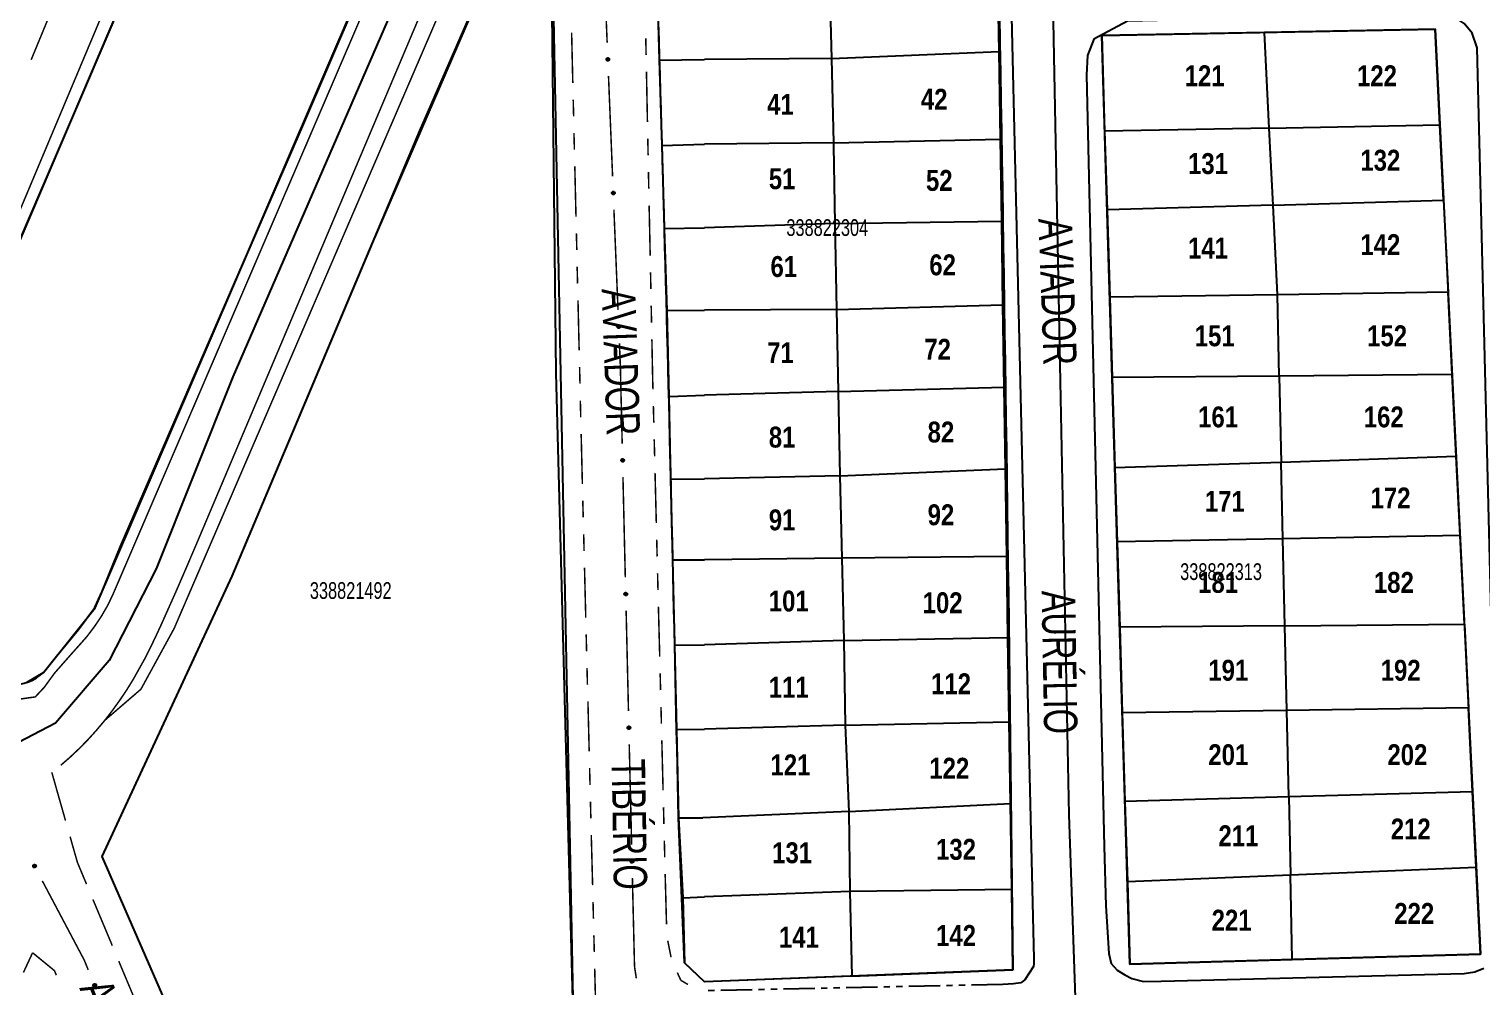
# Model space of a CAD drawing. Extents: x 204256 to 207861, y 4845615 to 4848347.
# Drawn here: x 204556.2 to 204730, y 4846935 to 4847049.6 of the extents above; entities that cross this region are included whole.
import ezdxf
from ezdxf.enums import TextEntityAlignment as Align

# ---------------------------------------------------------------- set-up
doc = ezdxf.new("R2010")
doc.units = 0
doc.header["$LTSCALE"] = 1.5
doc.header["$MEASUREMENT"] = 0
doc.linetypes.add('PHANTOMX2', pattern=[5, 2.5, -0.5, 0.5, -0.5, 0.5, -0.5])
doc.linetypes.add('TRACO_25', pattern=[8, 3, -1, 1, -1, 1, -1])
for name, color, linetype in [('CD-MALHA-LOTES', 40, 'CONTINUOUS'), ('CD_TXT_QUADRA', 7, 'CONTINUOUS'), ('RU-QUADRAS', 210, 'CONTINUOUS'), ('SV-EIXO-ROD-ESTR', 7, 'CONTINUOUS'), ('SV-EIXO-RUA-N-PAV', 6, 'CONTINUOUS'), ('SV-EIXO-RUA-PAV', 20, 'CONTINUOUS'), ('SV-RUA-NAO-PAV-S-GUIA-C-GUIA', 7, 'PHANTOMX2'), ('SV-RUA-PAVIM-S-GUIA-C-GUIA', 7, 'CONTINUOUS'), ('SV-TXT-RUA-N-PAV-S-GUIA-C-GUIA', 7, 'CONTINUOUS'), ('SV-TXT-RUA-PAV-S-GUIA-C-GUIA', 7, 'CONTINUOUS'), ('Th_NmrPort', 7, 'CONTINUOUS')]:
    doc.layers.add(name, color=color, linetype=linetype)
doc.styles.add('ARIAL', font='ARIAL.TTF')
doc.styles.get("Standard").update_dxf_attribs({"font": 'swisscbo.ttf'})

msp = doc.modelspace()

# ---------------------------------------------------------------- linework, layer by layer
at = {"layer": 'CD-MALHA-LOTES', "linetype": 'Continuous'}
for p, q in [((204672.21, 4847046.92), (204672.06, 4847056.74)), ((204651.9, 4847056.29), (204652.14, 4847046.1)), ((204703.97, 4847049.2), (204684.49, 4847048.82)), ((204684.49, 4847048.82), (204684.83, 4847037.39)), ((204704.53, 4847037.77), (204703.97, 4847049.2)), ((204652.14, 4847046.1), (204672.21, 4847046.92)), ((204672.37, 4847036.44), (204672.21, 4847046.92)), ((204652.14, 4847046.1), (204636.96, 4847045.97)), ((204652.14, 4847046.1), (204652.38, 4847035.99)), ((204704.53, 4847037.77), (204684.83, 4847037.39)), ((204704.53, 4847037.77), (204724.94, 4847038.16)), ((204704.99, 4847028.56), (204704.53, 4847037.77)), ((204725.38, 4847029.14), (204724.94, 4847038.16)), ((204652.38, 4847035.99), (204636.96, 4847035.82)), ((204652.38, 4847035.99), (204672.37, 4847036.44)), ((204672.52, 4847026.62), (204672.37, 4847036.44)), ((204684.83, 4847037.39), (204685.12, 4847027.99)), ((204704.99, 4847028.56), (204725.38, 4847029.14)), ((204725.38, 4847029.14), (204725.92, 4847018.12)), ((204704.99, 4847028.56), (204685.12, 4847027.99)), ((204685.12, 4847027.99), (204685.44, 4847017.54)), ((204705.51, 4847017.83), (204704.99, 4847028.56)), ((204652.57, 4847026.35), (204636.96, 4847025.81)), ((204652.57, 4847026.35), (204672.52, 4847026.62)), ((204652.57, 4847026.35), (204652.77, 4847016.07)), ((204672.67, 4847016.6), (204672.52, 4847026.62)), ((204705.51, 4847017.83), (204685.44, 4847017.54)), ((204685.44, 4847017.54), (204685.73, 4847007.91)), ((204725.92, 4847018.12), (204705.51, 4847017.83)), ((204705.73, 4847008.09), (204705.51, 4847017.83)), ((204726.4, 4847008.29), (204725.92, 4847018.12)), ((204652.77, 4847016.07), (204636.96, 4847015.97)), ((204652.77, 4847016.07), (204672.67, 4847016.6)), ((204652.77, 4847016.07), (204652.96, 4847006.25)), ((204672.82, 4847006.78), (204672.67, 4847016.6)), ((204705.73, 4847008.09), (204685.73, 4847007.91)), ((204726.4, 4847008.29), (204705.73, 4847008.09)), ((204705.73, 4847008.09), (204705.97, 4846997.77)), ((204726.88, 4846998.46), (204726.4, 4847008.29)), ((204652.96, 4847006.25), (204672.82, 4847006.78)), ((204672.96, 4846996.98), (204672.82, 4847006.78)), ((204685.73, 4847007.91), (204686.06, 4846997.11)), ((204652.96, 4847006.25), (204636.96, 4847005.8)), ((204652.96, 4847006.25), (204653.16, 4846996.18)), ((204705.97, 4846997.77), (204686.06, 4846997.11)), ((204726.88, 4846998.46), (204705.97, 4846997.77)), ((204706.17, 4846988.64), (204705.97, 4846997.77)), ((204727.35, 4846989.03), (204726.88, 4846998.46)), ((204653.16, 4846996.18), (204636.96, 4846995.82)), ((204653.16, 4846996.18), (204672.96, 4846996.98)), ((204653.16, 4846996.18), (204653.39, 4846986.32)), ((204673.12, 4846986.49), (204672.96, 4846996.98)), ((204686.06, 4846997.11), (204686.32, 4846988.28)), ((204727.35, 4846989.03), (204706.17, 4846988.64)), ((204727.87, 4846978.42), (204727.35, 4846989.03)), ((204706.17, 4846988.64), (204686.32, 4846988.28)), ((204686.32, 4846988.28), (204686.64, 4846978.04)), ((204706.4, 4846978.22), (204706.17, 4846988.64)), ((204653.39, 4846986.32), (204636.96, 4846986.13)), ((204673.12, 4846986.49), (204653.39, 4846986.32)), ((204653.39, 4846986.32), (204653.63, 4846976.48)), ((204673.27, 4846976.82), (204673.12, 4846986.49)), ((204653.63, 4846976.48), (204673.27, 4846976.82)), ((204673.42, 4846966.74), (204673.27, 4846976.82)), ((204706.4, 4846978.22), (204686.64, 4846978.04)), ((204686.64, 4846978.04), (204686.95, 4846967.81)), ((204706.4, 4846978.22), (204727.87, 4846978.42)), ((204706.63, 4846968.09), (204706.4, 4846978.22)), ((204727.87, 4846978.42), (204728.36, 4846968.4)), ((204653.63, 4846976.48), (204636.96, 4846975.95)), ((204653.63, 4846976.48), (204653.8, 4846966.32)), ((204706.63, 4846968.09), (204686.95, 4846967.81)), ((204728.36, 4846968.4), (204706.63, 4846968.09)), ((204706.86, 4846957.74), (204706.63, 4846968.09)), ((204728.85, 4846958.34), (204728.36, 4846968.4)), ((204653.8, 4846966.32), (204636.96, 4846965.87)), ((204653.8, 4846966.32), (204673.42, 4846966.74)), ((204653.8, 4846966.32), (204654.23, 4846955.99)), ((204673.57, 4846956.96), (204673.42, 4846966.74)), ((204686.95, 4846967.81), (204687.27, 4846957.2)), ((204706.86, 4846957.74), (204687.27, 4846957.2)), ((204728.85, 4846958.34), (204706.86, 4846957.74)), ((204706.86, 4846957.74), (204707.07, 4846948.38)), ((204729.29, 4846949.3), (204728.85, 4846958.34)), ((204654.23, 4846955.99), (204636.75, 4846955.26)), ((204654.23, 4846955.99), (204673.57, 4846956.96)), ((204654.23, 4846955.99), (204654.36, 4846946.44)), ((204673.72, 4846946.69), (204673.57, 4846956.96)), ((204687.27, 4846957.2), (204687.56, 4846947.58)), ((204729.29, 4846949.3), (204707.07, 4846948.38)), ((204707.07, 4846948.38), (204687.56, 4846947.58)), ((204687.56, 4846947.58), (204687.86, 4846937.72)), ((204707.29, 4846938.28), (204707.07, 4846948.38)), ((204654.36, 4846946.44), (204636.96, 4846945.79)), ((204673.72, 4846946.69), (204654.36, 4846946.44)), ((204654.36, 4846946.44), (204654.6, 4846936.32)), ((204687.86, 4846937.72), (204707.29, 4846938.28)), ((204654.6, 4846936.32), (204636.96, 4846935.64))]:
    msp.add_line(p, q, dxfattribs=at)
at = {"layer": 'CD-MALHA-LOTES'}
for points in [[(204555.95, 4846971.47), (204557.9, 4846972.63), (204559.46, 4846974.57), (204562.09, 4846977.77), (204564.04, 4846980.39), (204564.92, 4846982.33), (204567.11, 4846987.71), (204578.42, 4847013.85), (204588.86, 4847037.96), (204601.97, 4847068.46), (204622.74, 4847116.96), (204630.54, 4847133.93), (204636.97, 4847145.39), (204645.3, 4847158.93), (204716.54, 4847228.15)], [(204632.57, 4847190.57), (204627.99, 4847185.92), (204624.57, 4847182.13), (204622.62, 4847179.9), (204620.13, 4847174.91), (204617.01, 4847168.99), (204614.09, 4847162.78), (204602.39, 4847135.34), (204591.07, 4847109.2), (204580.3, 4847083.25), (204569.18, 4847057.4), (204558.46, 4847032.33), (204547.15, 4847006.19)], [(204576.91, 4846923.11), (204564.89, 4846950.6), (204580.44, 4846984.14), (204602.92, 4847037.44), (204618.48, 4847073.17), (204619.18, 4847008.44), (204621.41, 4846924.54)]]:
    msp.add_lwpolyline(points, dxfattribs=at)
at = {"layer": 'CD-MALHA-LOTES', "linetype": 'Continuous', "flags": 128}
for points in [[(204631.25, 4847056), (204631.55, 4847045.89)], [(204631.55, 4847045.89), (204636.96, 4847045.97)], [(204631.55, 4847045.89), (204631.86, 4847035.68)], [(204631.86, 4847035.68), (204636.96, 4847035.82)], [(204631.86, 4847035.68), (204632.15, 4847025.74)], [(204632.15, 4847025.74), (204636.96, 4847025.81)], [(204632.15, 4847025.74), (204632.44, 4847015.92)], [(204632.44, 4847015.92), (204636.96, 4847015.97)], [(204632.44, 4847015.92), (204632.68, 4847005.67)], [(204632.68, 4847005.67), (204636.96, 4847005.8)], [(204632.68, 4847005.67), (204632.91, 4846995.75)], [(204632.91, 4846995.75), (204636.96, 4846995.82)], [(204632.91, 4846995.75), (204633.14, 4846986.1)], [(204633.14, 4846986.1), (204636.96, 4846986.13)], [(204633.14, 4846986.1), (204633.37, 4846975.91)], [(204633.37, 4846975.91), (204636.96, 4846975.95)], [(204633.37, 4846975.91), (204633.61, 4846965.8)], [(204633.61, 4846965.8), (204636.96, 4846965.87)], [(204633.61, 4846965.8), (204633.85, 4846955.26)], [(204633.85, 4846955.26), (204636.75, 4846955.26)], [(204633.85, 4846955.26), (204634.38, 4846945.69)], [(204634.38, 4846945.69), (204636.96, 4846945.79)], [(204634.38, 4846945.69), (204634.57, 4846937.89), (204636.96, 4846935.64)]]:
    msp.add_lwpolyline(points, dxfattribs=at)
at = {"layer": 'CD-MALHA-LOTES', "linetype": 'Continuous'}
for points in [[(204724.94, 4847038.16), (204724.38, 4847049.6), (204703.97, 4847049.2)], [(204652.38, 4847035.99), (204652.39, 4847035.63), (204652.57, 4847026.35)], [(204707.29, 4846938.28), (204729.8, 4846938.92), (204729.29, 4846949.3)], [(204654.6, 4846936.32), (204673.87, 4846937.07), (204673.72, 4846946.69)]]:
    msp.add_lwpolyline(points, dxfattribs=at)
at = {"layer": 'RU-QUADRAS', "color": 6, "linetype": 'Continuous'}
for points in [[(204620.11, 4847174.91), (204614.06, 4847162.76), (204541.03, 4846991.52, 0.247828), (204541.5, 4846989.69), (204550.94, 4846974.48, 0.192831), (204553.97, 4846971.18, 0.200122), (204557.89, 4846972.65), (204564.06, 4846980.38), (204622.74, 4847116.94), (204630.57, 4847133.93, -0.02111), (204645.3, 4847158.93), (204716.54, 4847228.15), (204722.92, 4847240.26), (204722.41, 4847256.97), (204720.87, 4847260.3, 0.325535), (204710.97, 4847263.34), (204636.83, 4847195.25), (204622.6, 4847179.92)], [(204629.72, 4847097.56), (204636.96, 4847114.92), (204664.25, 4847161.03), (204666.99, 4847162.13), (204669.18, 4847161.21), (204670.09, 4847158.66, -0.00304), (204673.87, 4846937.07), (204636.96, 4846935.64), (204634.57, 4846937.89), (204633.85, 4846955.26, 0.003233), (204630.31, 4847087.6)]]:
    msp.add_lwpolyline(points, format="xyb", close=True, dxfattribs=at)
at = {"layer": 'RU-QUADRAS', "linetype": 'Continuous'}
msp.add_lwpolyline([(204618.48, 4847073.17), (204621.41, 4846923.53), (204576.91, 4846923.11), (204564.89, 4846950.6), (204580.44, 4846984.14), (204597.21, 4847023.9)], close=True, dxfattribs=at)
at = {"layer": 'RU-QUADRAS', "color": 6, "linetype": 'Continuous'}
msp.add_lwpolyline([(204684.49, 4847048.82), (204724.38, 4847049.6), (204729.8, 4846938.92), (204687.86, 4846937.72)], close=True, dxfattribs=at)
at = {"layer": 'SV-EIXO-ROD-ESTR', "const_width": 0.18}
msp.add_lwpolyline([(204556.41, 4847045.93), (204560.99, 4847057.02)], dxfattribs=at)
at = {"layer": 'SV-EIXO-RUA-N-PAV', "const_width": 0.18}
for points in [[(204624.83, 4847059.97), (204625.32, 4847047.98)], [(204625.48, 4847043.98), (204625.97, 4847031.99)], [(204626.13, 4847027.99), (204626.62, 4847016)], [(204626.79, 4847012.01), (204626.87, 4847010.01)], [(204626.87, 4847010.01), (204626.9, 4847009.22)], [(204626.9, 4847009.22), (204627.12, 4847000.01)], [(204627.21, 4846996.01), (204627.49, 4846984.02)], [(204627.59, 4846980.02), (204627.87, 4846968.02)], [(204627.96, 4846964.02), (204628.25, 4846952.02)], [(204557.74, 4846947.71), (204562.42, 4846938.87)], [(204628.34, 4846948.03), (204628.58, 4846938.03)], [(204562.42, 4846938.87), (204562.76, 4846938.23)], [(204562.76, 4846938.23), (204563.24, 4846937.05)], [(204628.58, 4846938.03), (204628.59, 4846937.47)], [(204628.59, 4846937.47), (204628.81, 4846936.05)]]:
    msp.add_lwpolyline(points, dxfattribs=at)
at = {"layer": 'SV-EIXO-RUA-N-PAV'}
for points in [[(204625.5, 4847046.13), (204625.54, 4847046.09), (204625.56, 4847046.06), (204625.58, 4847046.02), (204625.58, 4847045.99), (204625.58, 4847045.95), (204625.57, 4847045.92), (204625.55, 4847045.88), (204625.52, 4847045.84), (204625.48, 4847045.82), (204625.44, 4847045.81), (204625.41, 4847045.8), (204625.37, 4847045.81), (204625.34, 4847045.82), (204625.3, 4847045.84), (204625.26, 4847045.87), (204625.24, 4847045.9), (204625.23, 4847045.94), (204625.23, 4847045.97), (204625.23, 4847046.01), (204625.24, 4847046.05), (204625.26, 4847046.08), (204625.29, 4847046.12), (204625.32, 4847046.14), (204625.36, 4847046.15), (204625.39, 4847046.16), (204625.43, 4847046.16), (204625.47, 4847046.15), (204625.5, 4847046.13)], [(204626.16, 4847030.14), (204626.19, 4847030.11), (204626.22, 4847030.07), (204626.23, 4847030.04), (204626.23, 4847030), (204626.23, 4847029.97), (204626.22, 4847029.93), (204626.2, 4847029.89), (204626.17, 4847029.86), (204626.13, 4847029.84), (204626.1, 4847029.82), (204626.06, 4847029.82), (204626.03, 4847029.82), (204625.99, 4847029.83), (204625.95, 4847029.85), (204625.92, 4847029.88), (204625.89, 4847029.92), (204625.88, 4847029.95), (204625.88, 4847029.99), (204625.88, 4847030.02), (204625.89, 4847030.06), (204625.91, 4847030.1), (204625.94, 4847030.13), (204625.98, 4847030.16), (204626.01, 4847030.17), (204626.05, 4847030.17), (204626.08, 4847030.17), (204626.12, 4847030.16), (204626.16, 4847030.14)], [(204626.81, 4847014.15), (204626.85, 4847014.12), (204626.87, 4847014.08), (204626.88, 4847014.05), (204626.88, 4847014.02), (204626.88, 4847013.98), (204626.87, 4847013.94), (204626.85, 4847013.91), (204626.82, 4847013.87), (204626.78, 4847013.85), (204626.75, 4847013.83), (204626.71, 4847013.83), (204626.68, 4847013.83), (204626.64, 4847013.84), (204626.61, 4847013.86), (204626.57, 4847013.9), (204626.55, 4847013.93), (204626.54, 4847013.97), (204626.53, 4847014), (204626.53, 4847014.04), (204626.54, 4847014.07), (204626.56, 4847014.11), (204626.6, 4847014.14), (204626.63, 4847014.17), (204626.67, 4847014.18), (204626.7, 4847014.18), (204626.74, 4847014.18), (204626.77, 4847014.17), (204626.81, 4847014.15)], [(204627.27, 4846998.16), (204627.31, 4846998.13), (204627.33, 4846998.09), (204627.34, 4846998.05), (204627.34, 4846998.02), (204627.34, 4846997.98), (204627.33, 4846997.95), (204627.31, 4846997.91), (204627.28, 4846997.88), (204627.24, 4846997.85), (204627.21, 4846997.84), (204627.17, 4846997.84), (204627.14, 4846997.84), (204627.1, 4846997.85), (204627.06, 4846997.87), (204627.03, 4846997.91), (204627, 4846997.94), (204626.99, 4846997.98), (204626.99, 4846998.01), (204626.99, 4846998.05), (204627, 4846998.08), (204627.02, 4846998.12), (204627.06, 4846998.15), (204627.09, 4846998.18), (204627.13, 4846998.19), (204627.16, 4846998.19), (204627.2, 4846998.19), (204627.23, 4846998.18), (204627.27, 4846998.16)], [(204627.65, 4846982.16), (204627.68, 4846982.13), (204627.71, 4846982.09), (204627.72, 4846982.06), (204627.72, 4846982.02), (204627.72, 4846981.99), (204627.71, 4846981.95), (204627.69, 4846981.92), (204627.66, 4846981.88), (204627.62, 4846981.86), (204627.58, 4846981.85), (204627.55, 4846981.84), (204627.51, 4846981.84), (204627.48, 4846981.86), (204627.44, 4846981.88), (204627.41, 4846981.91), (204627.38, 4846981.95), (204627.37, 4846981.98), (204627.37, 4846982.02), (204627.37, 4846982.05), (204627.38, 4846982.09), (204627.4, 4846982.12), (204627.43, 4846982.16), (204627.47, 4846982.18), (204627.5, 4846982.19), (204627.54, 4846982.2), (204627.58, 4846982.19), (204627.61, 4846982.18), (204627.65, 4846982.16)], [(204628.02, 4846966.17), (204628.06, 4846966.13), (204628.08, 4846966.1), (204628.1, 4846966.06), (204628.1, 4846966.03), (204628.1, 4846965.99), (204628.09, 4846965.96), (204628.07, 4846965.92), (204628.03, 4846965.89), (204627.99, 4846965.86), (204627.96, 4846965.85), (204627.92, 4846965.85), (204627.89, 4846965.85), (204627.85, 4846965.86), (204627.82, 4846965.88), (204627.78, 4846965.91), (204627.76, 4846965.95), (204627.75, 4846965.98), (204627.74, 4846966.02), (204627.75, 4846966.06), (204627.76, 4846966.09), (204627.78, 4846966.13), (204627.81, 4846966.16), (204627.85, 4846966.19), (204627.88, 4846966.2), (204627.92, 4846966.2), (204627.95, 4846966.2), (204627.99, 4846966.19), (204628.02, 4846966.17)], [(204556.84, 4846949.66), (204556.89, 4846949.64), (204556.92, 4846949.62), (204556.95, 4846949.6), (204556.97, 4846949.57), (204556.98, 4846949.53), (204556.99, 4846949.5), (204556.99, 4846949.46), (204556.97, 4846949.41), (204556.95, 4846949.37), (204556.92, 4846949.34), (204556.89, 4846949.33), (204556.86, 4846949.31), (204556.82, 4846949.31), (204556.78, 4846949.31), (204556.74, 4846949.32), (204556.7, 4846949.34), (204556.67, 4846949.37), (204556.65, 4846949.4), (204556.64, 4846949.43), (204556.63, 4846949.47), (204556.64, 4846949.51), (204556.65, 4846949.56), (204556.67, 4846949.59), (204556.7, 4846949.62), (204556.73, 4846949.64), (204556.76, 4846949.65), (204556.8, 4846949.66), (204556.84, 4846949.66)], [(204628.4, 4846950.17), (204628.44, 4846950.14), (204628.46, 4846950.1), (204628.47, 4846950.07), (204628.47, 4846950.03), (204628.47, 4846950), (204628.46, 4846949.96), (204628.44, 4846949.93), (204628.41, 4846949.89), (204628.37, 4846949.87), (204628.34, 4846949.85), (204628.3, 4846949.85), (204628.27, 4846949.85), (204628.23, 4846949.86), (204628.19, 4846949.88), (204628.16, 4846949.92), (204628.14, 4846949.95), (204628.13, 4846949.99), (204628.12, 4846950.02), (204628.12, 4846950.06), (204628.13, 4846950.1), (204628.15, 4846950.13), (204628.19, 4846950.17), (204628.22, 4846950.19), (204628.26, 4846950.2), (204628.29, 4846950.2), (204628.33, 4846950.2), (204628.36, 4846950.19), (204628.4, 4846950.17)], [(204564.05, 4846935.37), (204564.09, 4846935.36), (204564.13, 4846935.33), (204564.15, 4846935.3), (204564.17, 4846935.27), (204564.18, 4846935.24), (204564.18, 4846935.2), (204564.17, 4846935.16), (204564.16, 4846935.11), (204564.13, 4846935.08), (204564.1, 4846935.06), (204564.07, 4846935.04), (204564.04, 4846935.03), (204564, 4846935.03), (204563.96, 4846935.03), (204563.91, 4846935.05), (204563.88, 4846935.08), (204563.86, 4846935.11), (204563.84, 4846935.14), (204563.83, 4846935.17), (204563.83, 4846935.21), (204563.83, 4846935.25), (204563.85, 4846935.29), (204563.88, 4846935.33), (204563.9, 4846935.35), (204563.94, 4846935.37), (204563.97, 4846935.38), (204564.01, 4846935.38), (204564.05, 4846935.37)]]:
    msp.add_lwpolyline(points, close=True, dxfattribs=at)
for points in [[(204625.23, 4847046.02), (204625.25, 4847045.89)], [(204625.23, 4847046.01), (204625.24, 4847045.9)], [(204625.24, 4847046.05), (204625.26, 4847045.87)], [(204625.25, 4847046.06), (204625.28, 4847045.86)], [(204625.26, 4847046.08), (204625.3, 4847045.84)], [(204625.27, 4847046.1), (204625.32, 4847045.83)], [(204625.29, 4847046.12), (204625.34, 4847045.82)], [(204625.31, 4847046.13), (204625.35, 4847045.82)], [(204625.32, 4847046.14), (204625.37, 4847045.81)], [(204625.34, 4847046.14), (204625.39, 4847045.81)], [(204625.36, 4847046.15), (204625.41, 4847045.8)], [(204625.38, 4847046.15), (204625.42, 4847045.81)], [(204625.39, 4847046.16), (204625.44, 4847045.81)], [(204625.41, 4847046.15), (204625.46, 4847045.82)], [(204625.43, 4847046.16), (204625.48, 4847045.82)], [(204625.45, 4847046.15), (204625.5, 4847045.84)], [(204625.47, 4847046.15), (204625.52, 4847045.84)], [(204625.48, 4847046.14), (204625.53, 4847045.87)], [(204625.5, 4847046.13), (204625.55, 4847045.88)], [(204625.52, 4847046.11), (204625.56, 4847045.91)], [(204625.54, 4847046.09), (204625.57, 4847045.92)], [(204625.55, 4847046.07), (204625.57, 4847045.94)], [(204625.56, 4847046.06), (204625.58, 4847045.95)], [(204625.88, 4847030.02), (204625.89, 4847029.92)], [(204625.89, 4847030.06), (204625.92, 4847029.88)], [(204625.89, 4847030.04), (204625.9, 4847029.91)], [(204625.9, 4847030.07), (204625.93, 4847029.87)], [(204625.91, 4847030.1), (204625.95, 4847029.85)], [(204625.93, 4847030.11), (204625.97, 4847029.84)], [(204625.94, 4847030.13), (204625.99, 4847029.83)], [(204625.96, 4847030.14), (204626.01, 4847029.83)], [(204625.98, 4847030.16), (204626.03, 4847029.82)], [(204625.99, 4847030.16), (204626.04, 4847029.82)], [(204626.01, 4847030.17), (204626.06, 4847029.82)], [(204626.03, 4847030.17), (204626.08, 4847029.82)], [(204626.05, 4847030.17), (204626.1, 4847029.82)], [(204626.07, 4847030.17), (204626.12, 4847029.83)], [(204626.08, 4847030.17), (204626.13, 4847029.84)], [(204626.1, 4847030.16), (204626.15, 4847029.85)], [(204626.12, 4847030.16), (204626.17, 4847029.86)], [(204626.14, 4847030.15), (204626.18, 4847029.88)], [(204626.16, 4847030.14), (204626.2, 4847029.89)], [(204626.17, 4847030.12), (204626.21, 4847029.92)], [(204626.19, 4847030.11), (204626.22, 4847029.93)], [(204626.21, 4847030.09), (204626.22, 4847029.96)], [(204626.22, 4847030.07), (204626.23, 4847029.97)], [(204626.53, 4847014.04), (204626.55, 4847013.93)], [(204626.54, 4847014.07), (204626.57, 4847013.9)], [(204626.54, 4847014.05), (204626.56, 4847013.92)], [(204626.56, 4847014.11), (204626.61, 4847013.86)], [(204626.56, 4847014.09), (204626.59, 4847013.89)], [(204626.58, 4847014.12), (204626.62, 4847013.86)], [(204626.6, 4847014.14), (204626.64, 4847013.84)], [(204626.61, 4847014.15), (204626.66, 4847013.84)], [(204626.63, 4847014.17), (204626.68, 4847013.83)], [(204626.65, 4847014.17), (204626.7, 4847013.83)], [(204626.67, 4847014.18), (204626.71, 4847013.83)], [(204626.68, 4847014.18), (204626.73, 4847013.83)], [(204626.7, 4847014.18), (204626.75, 4847013.83)], [(204626.72, 4847014.18), (204626.77, 4847013.85)], [(204626.74, 4847014.18), (204626.78, 4847013.85)], [(204626.75, 4847014.17), (204626.8, 4847013.86)], [(204626.77, 4847014.17), (204626.82, 4847013.87)], [(204626.79, 4847014.16), (204626.84, 4847013.89)], [(204626.81, 4847014.15), (204626.85, 4847013.91)], [(204626.83, 4847014.13), (204626.86, 4847013.93)], [(204626.85, 4847014.12), (204626.87, 4847013.94)], [(204626.86, 4847014.1), (204626.88, 4847013.97)], [(204626.87, 4847014.08), (204626.88, 4847013.98)], [(204626.99, 4846998.05), (204627, 4846997.94)], [(204627, 4846998.08), (204627.03, 4846997.91)], [(204627, 4846998.06), (204627.02, 4846997.93)], [(204627.02, 4846998.12), (204627.06, 4846997.87)], [(204627.02, 4846998.09), (204627.05, 4846997.9)], [(204627.04, 4846998.13), (204627.08, 4846997.86)], [(204627.06, 4846998.15), (204627.1, 4846997.85)], [(204627.07, 4846998.16), (204627.12, 4846997.85)], [(204627.09, 4846998.18), (204627.14, 4846997.84)], [(204627.11, 4846998.18), (204627.15, 4846997.84)], [(204627.13, 4846998.19), (204627.17, 4846997.84)], [(204627.15, 4846998.19), (204627.19, 4846997.84)], [(204627.16, 4846998.19), (204627.21, 4846997.84)], [(204627.18, 4846998.19), (204627.23, 4846997.85)], [(204627.2, 4846998.19), (204627.24, 4846997.85)], [(204627.22, 4846998.18), (204627.26, 4846997.87)], [(204627.23, 4846998.18), (204627.28, 4846997.88)], [(204627.25, 4846998.17), (204627.29, 4846997.9)], [(204627.27, 4846998.16), (204627.31, 4846997.91)], [(204627.29, 4846998.14), (204627.32, 4846997.94)], [(204627.31, 4846998.13), (204627.33, 4846997.95)], [(204627.32, 4846998.1), (204627.34, 4846997.98)], [(204627.33, 4846998.09), (204627.34, 4846997.98)], [(204627.37, 4846982.05), (204627.38, 4846981.95)], [(204627.38, 4846982.09), (204627.41, 4846981.91)], [(204627.38, 4846982.06), (204627.39, 4846981.93)], [(204627.39, 4846982.1), (204627.42, 4846981.9)], [(204627.4, 4846982.12), (204627.44, 4846981.88)], [(204627.42, 4846982.14), (204627.46, 4846981.87)], [(204627.43, 4846982.16), (204627.48, 4846981.86)], [(204627.45, 4846982.17), (204627.49, 4846981.85)], [(204627.47, 4846982.18), (204627.51, 4846981.84)], [(204627.49, 4846982.18), (204627.53, 4846981.85)], [(204627.5, 4846982.19), (204627.55, 4846981.84)], [(204627.52, 4846982.19), (204627.56, 4846981.85)], [(204627.54, 4846982.2), (204627.58, 4846981.85)], [(204627.56, 4846982.19), (204627.6, 4846981.86)], [(204627.58, 4846982.19), (204627.62, 4846981.86)], [(204627.59, 4846982.18), (204627.64, 4846981.87)], [(204627.61, 4846982.18), (204627.66, 4846981.88)], [(204627.63, 4846982.17), (204627.67, 4846981.9)], [(204627.65, 4846982.16), (204627.69, 4846981.92)], [(204627.67, 4846982.14), (204627.7, 4846981.94)], [(204627.68, 4846982.13), (204627.71, 4846981.95)], [(204627.7, 4846982.11), (204627.71, 4846981.98)], [(204627.71, 4846982.09), (204627.72, 4846981.99)], [(204627.75, 4846966.07), (204627.77, 4846965.94)], [(204627.75, 4846966.06), (204627.76, 4846965.95)], [(204627.76, 4846966.09), (204627.78, 4846965.91)], [(204627.77, 4846966.1), (204627.8, 4846965.91)], [(204627.78, 4846966.13), (204627.82, 4846965.88)], [(204627.8, 4846966.14), (204627.84, 4846965.87)], [(204627.81, 4846966.16), (204627.85, 4846965.86)], [(204627.83, 4846966.17), (204627.87, 4846965.86)], [(204627.85, 4846966.19), (204627.89, 4846965.85)], [(204627.86, 4846966.19), (204627.91, 4846965.85)], [(204627.88, 4846966.2), (204627.92, 4846965.85)], [(204627.9, 4846966.2), (204627.94, 4846965.85)], [(204627.92, 4846966.2), (204627.96, 4846965.85)], [(204627.94, 4846966.19), (204627.98, 4846965.86)], [(204627.95, 4846966.2), (204627.99, 4846965.86)], [(204627.97, 4846966.19), (204628.01, 4846965.88)], [(204627.99, 4846966.19), (204628.03, 4846965.89)], [(204628, 4846966.18), (204628.05, 4846965.91)], [(204628.02, 4846966.17), (204628.07, 4846965.92)], [(204628.04, 4846966.15), (204628.08, 4846965.95)], [(204628.06, 4846966.13), (204628.09, 4846965.96)], [(204628.07, 4846966.11), (204628.09, 4846965.98)], [(204628.08, 4846966.1), (204628.1, 4846965.99)], [(204556.63, 4846949.47), (204556.74, 4846949.32)], [(204556.64, 4846949.51), (204556.78, 4846949.31)], [(204556.64, 4846949.49), (204556.75, 4846949.32)], [(204556.64, 4846949.45), (204556.71, 4846949.34)], [(204556.64, 4846949.43), (204556.7, 4846949.34)], [(204556.65, 4846949.56), (204556.82, 4846949.31)], [(204556.65, 4846949.53), (204556.8, 4846949.31)], [(204556.66, 4846949.57), (204556.84, 4846949.31)], [(204556.67, 4846949.59), (204556.86, 4846949.31)], [(204556.69, 4846949.6), (204556.88, 4846949.32)], [(204556.7, 4846949.62), (204556.89, 4846949.33)], [(204556.71, 4846949.63), (204556.91, 4846949.34)], [(204556.73, 4846949.64), (204556.92, 4846949.34)], [(204556.75, 4846949.64), (204556.94, 4846949.36)], [(204556.76, 4846949.65), (204556.95, 4846949.37)], [(204556.78, 4846949.65), (204556.96, 4846949.39)], [(204556.8, 4846949.66), (204556.97, 4846949.41)], [(204556.82, 4846949.66), (204556.98, 4846949.43)], [(204556.84, 4846949.66), (204556.99, 4846949.46)], [(204556.86, 4846949.65), (204556.98, 4846949.48)], [(204556.89, 4846949.64), (204556.99, 4846949.5)], [(204556.91, 4846949.63), (204556.98, 4846949.52)], [(204556.92, 4846949.62), (204556.98, 4846949.53)], [(204628.12, 4846950.06), (204628.14, 4846949.95)], [(204628.13, 4846950.1), (204628.16, 4846949.92)], [(204628.13, 4846950.07), (204628.15, 4846949.94)], [(204628.15, 4846950.13), (204628.19, 4846949.88)], [(204628.15, 4846950.11), (204628.18, 4846949.91)], [(204628.17, 4846950.15), (204628.21, 4846949.88)], [(204628.19, 4846950.17), (204628.23, 4846949.86)], [(204628.2, 4846950.18), (204628.25, 4846949.86)], [(204628.22, 4846950.19), (204628.27, 4846949.85)], [(204628.24, 4846950.19), (204628.28, 4846949.85)], [(204628.26, 4846950.2), (204628.3, 4846949.85)], [(204628.28, 4846950.2), (204628.32, 4846949.85)], [(204628.29, 4846950.2), (204628.34, 4846949.85)], [(204628.31, 4846950.2), (204628.36, 4846949.87)], [(204628.33, 4846950.2), (204628.37, 4846949.87)], [(204628.35, 4846950.19), (204628.39, 4846949.88)], [(204628.36, 4846950.19), (204628.41, 4846949.89)], [(204628.38, 4846950.18), (204628.42, 4846949.91)], [(204628.4, 4846950.17), (204628.44, 4846949.93)], [(204628.42, 4846950.15), (204628.45, 4846949.95)], [(204628.44, 4846950.14), (204628.46, 4846949.96)], [(204628.45, 4846950.12), (204628.47, 4846949.99)], [(204628.46, 4846950.1), (204628.47, 4846950)], [(204563.83, 4846935.25), (204563.96, 4846935.03)], [(204563.83, 4846935.22), (204563.93, 4846935.05)], [(204563.83, 4846935.21), (204563.91, 4846935.05)], [(204563.83, 4846935.19), (204563.89, 4846935.07)], [(204563.83, 4846935.17), (204563.88, 4846935.08)], [(204563.84, 4846935.27), (204563.98, 4846935.03)], [(204563.85, 4846935.29), (204564, 4846935.03)], [(204563.86, 4846935.31), (204564.02, 4846935.03)], [(204563.88, 4846935.33), (204564.04, 4846935.03)], [(204563.89, 4846935.34), (204564.05, 4846935.04)], [(204563.9, 4846935.35), (204564.07, 4846935.04)], [(204563.92, 4846935.36), (204564.08, 4846935.05)], [(204563.94, 4846935.37), (204564.1, 4846935.06)], [(204563.96, 4846935.37), (204564.11, 4846935.07)], [(204563.97, 4846935.38), (204564.13, 4846935.08)], [(204563.99, 4846935.38), (204564.14, 4846935.1)], [(204564.01, 4846935.38), (204564.16, 4846935.11)], [(204564.03, 4846935.38), (204564.16, 4846935.14)], [(204564.05, 4846935.37), (204564.17, 4846935.16)], [(204564.07, 4846935.36), (204564.17, 4846935.19)], [(204564.09, 4846935.36), (204564.18, 4846935.2)], [(204564.11, 4846935.34), (204564.17, 4846935.23)], [(204564.13, 4846935.33), (204564.18, 4846935.24)]]:
    msp.add_lwpolyline(points, dxfattribs=at)
at = {"layer": 'SV-EIXO-RUA-PAV', "linetype": 'Continuous'}
for p, q in [((204614.04, 4847085.13), (204580.55, 4847008.01)), ((204580.55, 4847008.01), (204571.38, 4846985.04)), ((204571.38, 4846985.04), (204565.75, 4846974.06)), ((204565.75, 4846974.06), (204559.32, 4846966.56)), ((204559.32, 4846966.56), (204550.09, 4846961.76))]:
    msp.add_line(p, q, dxfattribs=at)
at = {"layer": 'SV-EIXO-RUA-PAV'}
msp.add_lwpolyline([(204681.4, 4846932.58), (204680.59, 4846955.59), (204679.54, 4847007.46), (204678.75, 4847048.41), (204678.64, 4847054.98), (204678.49, 4847064.74), (204677.17, 4847098.97), (204675.33, 4847161.24), (204674.01, 4847179.28)], dxfattribs=at)
at = {"layer": 'SV-RUA-NAO-PAV-S-GUIA-C-GUIA', "linetype": 'TRACO_25', "const_width": 0.18}
msp.add_lwpolyline([(204565.2, 4846966.89), (204569.54, 4846970.63), (204573.52, 4846977.91), (204579.94, 4846992.8), (204616.35, 4847077.31)], dxfattribs=at)
at = {"layer": 'SV-RUA-NAO-PAV-S-GUIA-C-GUIA', "const_width": 0.18}
for points in [[(204621.07, 4847049.16), (204621.21, 4847043.16)], [(204629.94, 4847048.5), (204629.98, 4847046.5)], [(204630.02, 4847044.5), (204630.14, 4847038.5)], [(204621.26, 4847041.16), (204621.31, 4847039.16)], [(204621.35, 4847037.16), (204621.4, 4847035.17)], [(204630.18, 4847036.5), (204630.22, 4847034.5)], [(204621.45, 4847033.17), (204621.59, 4847027.17)], [(204630.26, 4847032.5), (204630.3, 4847030.5)], [(204630.34, 4847028.5), (204630.47, 4847022.5)], [(204621.64, 4847025.17), (204621.69, 4847023.17)], [(204621.73, 4847021.17), (204621.78, 4847019.17)], [(204630.51, 4847020.5), (204630.55, 4847018.5)], [(204621.83, 4847017.17), (204621.97, 4847011.17)], [(204630.59, 4847016.5), (204630.63, 4847014.5)], [(204630.67, 4847012.5), (204630.75, 4847008.5)], [(204622.02, 4847009.17), (204622.07, 4847007.17)], [(204630.75, 4847008.5), (204630.77, 4847007.54)], [(204630.77, 4847007.54), (204630.8, 4847006.5)], [(204622.11, 4847005.17), (204622.16, 4847003.17)], [(204630.85, 4847004.5), (204630.9, 4847002.51)], [(204622.21, 4847001.17), (204622.33, 4846996.18)], [(204630.95, 4847000.51), (204631, 4846998.51)], [(204622.33, 4846996.18), (204622.35, 4846995.31)], [(204631.05, 4846996.51), (204631.2, 4846990.51)], [(204622.35, 4846995.31), (204622.35, 4846995.18)], [(204622.4, 4846993.18), (204622.46, 4846991.18)], [(204622.51, 4846989.18), (204622.56, 4846987.18)], [(204631.25, 4846988.51), (204631.3, 4846986.51)], [(204622.61, 4846985.18), (204622.76, 4846979.18)], [(204631.35, 4846984.51), (204631.4, 4846982.51)], [(204631.45, 4846980.51), (204631.61, 4846974.51)], [(204622.81, 4846977.18), (204622.86, 4846975.18)], [(204622.91, 4846973.18), (204622.96, 4846971.18)], [(204631.66, 4846972.52), (204631.71, 4846970.52)], [(204623.02, 4846969.18), (204623.17, 4846963.19)], [(204631.76, 4846968.52), (204631.81, 4846966.52)], [(204631.86, 4846964.52), (204632.01, 4846958.52)], [(204623.22, 4846961.19), (204623.27, 4846959.19)], [(204623.32, 4846957.19), (204623.37, 4846955.19)], [(204632.06, 4846956.52), (204632.11, 4846954.52)], [(204623.42, 4846953.19), (204623.58, 4846947.19)], [(204632.16, 4846952.52), (204632.21, 4846950.52)], [(204632.26, 4846948.52), (204632.42, 4846942.52)], [(204623.63, 4846945.19), (204623.68, 4846943.19)], [(204623.73, 4846941.19), (204623.78, 4846939.19)], [(204632.57, 4846940.54), (204632.96, 4846938.57)], [(204556.58, 4846939.1), (204555.48, 4846936.73)], [(204556.88, 4846938.86), (204556.58, 4846939.1)], [(204559.2, 4846936.96), (204556.88, 4846938.86)], [(204623.83, 4846937.2), (204623.98, 4846931.2)], [(204633.71, 4846936.73), (204634.13, 4846935.82)], [(204634.13, 4846935.82), (204634.13, 4846935.81)], [(204634.13, 4846935.81), (204634.98, 4846935.31)]]:
    msp.add_lwpolyline(points, dxfattribs=at)
at = {"layer": 'SV-RUA-NAO-PAV-S-GUIA-C-GUIA'}
msp.add_lwpolyline([(204675.3, 4846935.86), (204674.8, 4846935.51), (204673.92, 4846935.37), (204672.65, 4846935.31), (204636.96, 4846934.55)], dxfattribs=at)
at = {"layer": 'SV-RUA-PAVIM-S-GUIA-C-GUIA'}
for points in [[(204666.35, 4847165.12), (204670.33, 4847161.95), (204670.45, 4847157.06), (204670.65, 4847146.23), (204671.08, 4847129.22), (204673.64, 4847052.8), (204676.36, 4846938.36), (204676.38, 4846937.83), (204676.34, 4846937.47), (204675.3, 4846935.86)], [(204732.01, 4846942.78), (204729.41, 4847047.37), (204728.81, 4847049.11), (204727.86, 4847050.26), (204726.67, 4847051.07), (204724.97, 4847051.41), (204687.58, 4847050.54), (204683.55, 4847048.41), (204682.79, 4847046.43), (204682.68, 4847044.13), (204684.76, 4846951.8), (204684.97, 4846944.73), (204685.32, 4846939.03), (204685.62, 4846937.82), (204686.32, 4846937.01), (204687.24, 4846936.47), (204688.07, 4846936.01), (204689.5, 4846935.66), (204691.58, 4846935.71), (204727.86, 4846936.62), (204729.13, 4846936.81), (204730.22, 4846937.28)]]:
    msp.add_lwpolyline(points, dxfattribs=at)
at = {"layer": 'SV-RUA-PAVIM-S-GUIA-C-GUIA', "const_width": 0.18}
for points in [[(204606.26, 4847075.22), (204566.21, 4846982.01)], [(204554.44, 4847026.44), (204574.02, 4847073.04)], [(204611.46, 4847071.43), (204576.17, 4846987.97)], [(204576.17, 4846987.97), (204574.99, 4846985.21), (204573.8, 4846982.46), (204573.19, 4846981.09), (204572.58, 4846979.72), (204571.93, 4846978.27), (204571.3, 4846976.91), (204570.65, 4846975.56), (204569.97, 4846974.22), (204568.64, 4846971.84), (204567.85, 4846970.56), (204567.01, 4846969.31), (204566.14, 4846968.1), (204565.22, 4846966.91), (204564.24, 4846965.74), (204563.23, 4846964.62), (204562.18, 4846963.55), (204561.09, 4846962.52), (204559.95, 4846961.53)], [(204566.21, 4846982.01), (204565.56, 4846980.65), (204564.8, 4846979.34), (204563.95, 4846978.08), (204563.04, 4846976.88), (204561.21, 4846974.83), (204559.22, 4846972.57), (204557.96, 4846970.84), (204556.9, 4846969.71), (204554.45, 4846969.37)], [(204558.88, 4846960.68), (204560.52, 4846954.91)], [(204561.07, 4846952.99), (204561.89, 4846950.1)], [(204561.89, 4846950.1), (204561.96, 4846949.87)], [(204561.96, 4846949.87), (204563.03, 4846947.32)], [(204563.8, 4846945.48), (204566.12, 4846939.95)], [(204559.42, 4846936.42), (204559.2, 4846936.96)], [(204566.89, 4846938.1), (204569.21, 4846932.57)]]:
    msp.add_lwpolyline(points, dxfattribs=at)

# ---------------------------------------------------------------- texts
at = {"layer": 'CD_TXT_QUADRA', "linetype": 'Continuous', "style": 'ARIAL', "width": 0.7}
for s, p in [('338822304', (204646.76, 4847024.86)), ('338822313', (204693.87, 4846983.7)), ('338821492', (204589.75, 4846981.44))]:
    msp.add_text(s, height=2, dxfattribs=at).set_placement(p)
at = {"layer": 'SV-TXT-RUA-N-PAV-S-GUIA-C-GUIA', "style": 'ARIAL', "width": 0.7}
for s, rotation, p in [('AVIADOR', 272, (204624.67, 4847018.51)), ('TIBÉRIO', 271, (204625.85, 4846962.25)), ('AV.', 291, (204562.15, 4846934.89))]:
    msp.add_text(s, height=4, rotation=rotation, dxfattribs=at).set_placement(p)
at = {"layer": 'SV-TXT-RUA-PAV-S-GUIA-C-GUIA', "style": 'ARIAL', "width": 0.7}
for s, rotation, p in [('CORONEL                             AVIADOR', 272, (204675.14, 4847077.74)), ('AURÉLIO', 271, (204677.3, 4846982.4))]:
    msp.add_text(s, height=4, rotation=rotation, dxfattribs=at).set_placement(p)
at = {"layer": 'Th_NmrPort', "color": 1}
for s, p in [('121', (204694.41, 4847044.02)), ('122', (204715.03, 4847044.02)), ('41', (204644.46, 4847040.6)), ('42', (204662.85, 4847041.21)), ('131', (204694.81, 4847033.52)), ('132', (204715.43, 4847033.92)), ('51', (204644.66, 4847031.7)), ('52', (204663.46, 4847031.5)), ('141', (204694.81, 4847023.41)), ('142', (204715.43, 4847023.82)), ('61', (204644.86, 4847021.2)), ('62', (204663.86, 4847021.4)), ('151', (204695.62, 4847012.91)), ('152', (204716.24, 4847012.91)), ('71', (204644.46, 4847010.89)), ('72', (204663.26, 4847011.3)), ('161', (204696.02, 4847003.21)), ('162', (204715.84, 4847003.21)), ('81', (204644.66, 4847000.79)), ('82', (204663.66, 4847001.4)), ('171', (204696.83, 4846993.11)), ('172', (204716.65, 4846993.51)), ('92', (204663.66, 4846991.5)), ('91', (204644.66, 4846990.89)), ('181', (204696.02, 4846983.41)), ('182', (204717.05, 4846983.41)), ('101', (204644.66, 4846981.18)), ('102', (204663.06, 4846980.98)), ('191', (204697.24, 4846972.9)), ('192', (204717.86, 4846972.9)), ('111', (204644.66, 4846970.87)), ('112', (204664.07, 4846971.28)), ('121', (204644.86, 4846961.58)), ('201', (204697.24, 4846962.8)), ('202', (204718.67, 4846962.8)), ('122', (204663.86, 4846961.18)), ('211', (204698.45, 4846953.1)), ('212', (204719.07, 4846953.91)), ('132', (204664.67, 4846951.48)), ('131', (204645.06, 4846951.07)), ('221', (204697.64, 4846943)), ('222', (204719.48, 4846943.81)), ('141', (204645.87, 4846940.97)), ('142', (204664.67, 4846941.17))]:
    msp.add_text(s, height=2.5, dxfattribs=at).set_placement(p, align=Align.MIDDLE_LEFT)

doc.saveas('drawing.dxf')
